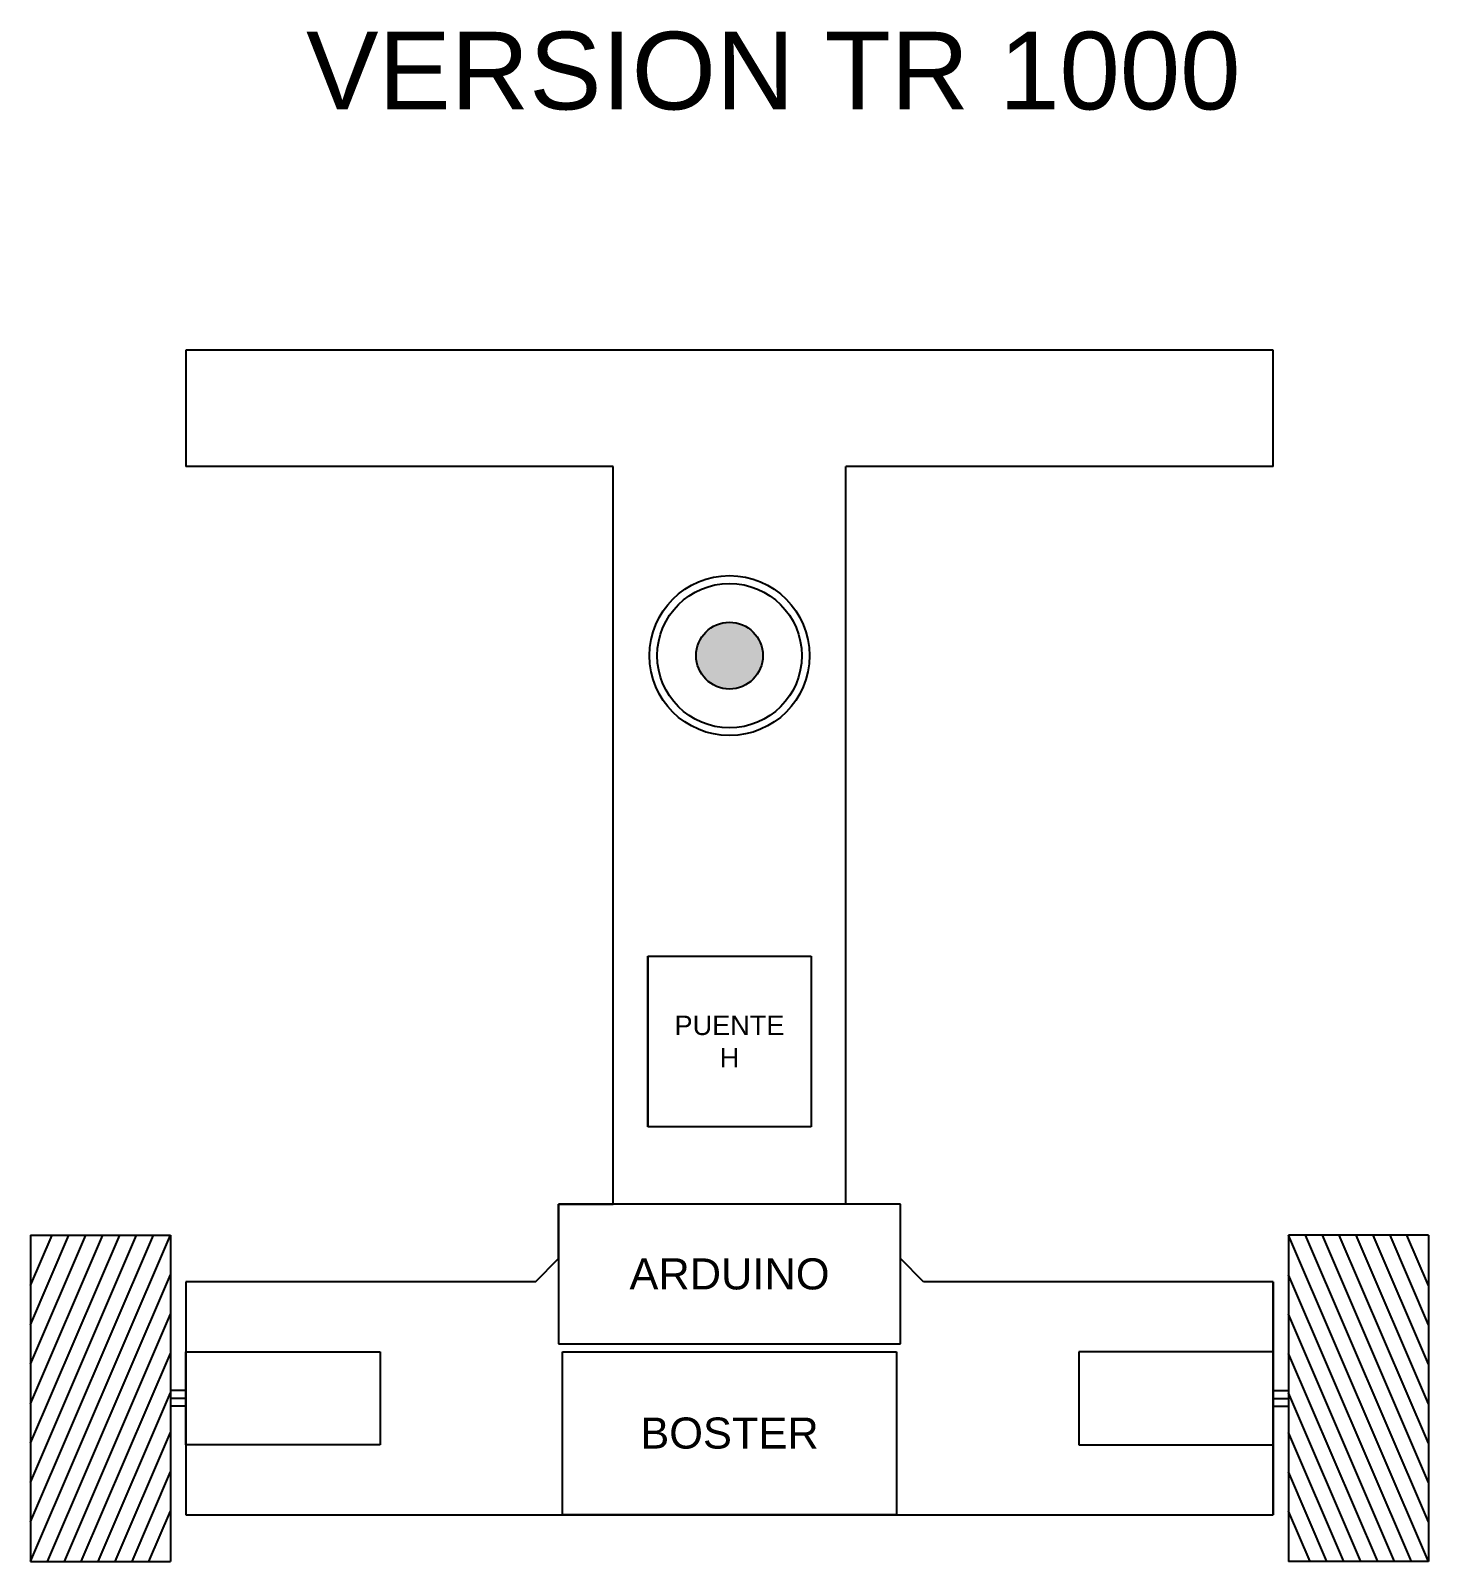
# Model space of a CAD drawing. Header units: millimetres. Extents: x 354 to 1075, y 97 to 298.
# Drawn here: x 353.6 to 533.6, y 100.8 to 298 of the extents above; entities that cross this region are included whole.
import ezdxf

# ---------------------------------------------------------------- set-up
doc = ezdxf.new("R2010")
doc.units = ezdxf.units.MM
for name, color, linetype in [('motores', 160, 'Continuous'), ('placas', 80, 'Continuous'), ('ruedas', 160, 'Continuous')]:
    doc.layers.add(name, color=color, linetype=linetype)
doc.styles.get("Standard").update_dxf_attribs({"font": 'arial.ttf'})

msp = doc.modelspace()

# ---------------------------------------------------------------- hatches: boundary and pattern name
at = {"layer": 'ruedas'}
h = msp.add_hatch(color=256, dxfattribs=at)
h.dxf.hatch_style = 1
h.set_gradient(color1=(0, 0, 255), color2=(255, 255, 0), tint=1, name='INVCYLINDER')
h.paths.add_polyline_path([(439.27, 217.51, 1), (447.87, 217.51, 1)])

# ---------------------------------------------------------------- linework, layer by layer
for p, q in [((513.57, 256.85), (373.57, 256.85)), ((373.57, 256.85), (373.57, 241.85)), ((513.57, 241.85), (513.57, 256.85)), ((428.57, 241.85), (373.57, 241.85)), ((428.57, 146.85), (428.57, 241.85)), ((458.57, 146.85), (458.57, 241.85)), ((513.57, 241.85), (458.57, 241.85)), ((433.07, 178.81), (433.07, 156.81)), ((421.57, 139.85), (421.57, 146.85)), ((421.57, 146.85), (428.57, 146.85)), ((465.57, 146.85), (458.57, 146.85)), ((465.57, 139.85), (465.57, 146.85)), ((418.57, 136.85), (421.57, 139.85)), ((468.57, 136.85), (465.57, 139.85)), ((418.57, 136.85), (373.57, 136.85)), ((373.57, 136.85), (373.57, 106.85)), ((513.57, 136.85), (468.57, 136.85)), ((513.57, 106.85), (513.57, 136.85)), ((513.57, 136.85), (513.57, 106.85)), ((373.57, 122.85), (371.57, 122.85)), ((513.57, 122.85), (515.57, 122.85)), ((373.57, 121.85), (371.57, 121.85)), ((373.57, 120.85), (371.57, 120.85)), ((513.57, 121.85), (515.57, 121.85)), ((513.57, 120.85), (515.57, 120.85)), ((373.57, 106.85), (513.57, 106.85)), ((418.57, 106.85), (468.57, 106.85))]:
    msp.add_line(p, q)
at = {"layer": 'motores'}
for p, q in [((373.57, 115.85), (373.57, 127.85)), ((373.57, 127.85), (398.57, 127.85)), ((398.57, 127.85), (398.57, 115.85)), ((488.57, 127.85), (488.57, 115.85)), ((513.57, 127.85), (488.57, 127.85)), ((513.57, 115.85), (513.57, 127.85)), ((398.57, 115.85), (373.57, 115.85)), ((488.57, 115.85), (513.57, 115.85))]:
    msp.add_line(p, q, dxfattribs=at)
at = {"layer": 'placas'}
for p, q in [((433.07, 178.81), (454.07, 178.81)), ((433.07, 156.81), (433.07, 178.81)), ((454.07, 178.81), (454.07, 156.81)), ((454.07, 156.81), (433.07, 156.81)), ((465.57, 146.85), (421.57, 146.85)), ((421.57, 146.85), (421.57, 128.85)), ((465.57, 128.85), (465.57, 146.85)), ((421.57, 128.85), (465.57, 128.85)), ((422.07, 106.85), (422.07, 127.85)), ((422.07, 127.85), (465.07, 127.85)), ((465.07, 127.85), (465.07, 106.85)), ((465.07, 106.85), (422.07, 106.85))]:
    msp.add_line(p, q, dxfattribs=at)
at = {"layer": 'ruedas'}
for p, q in [((353.57, 142.85), (371.57, 142.85)), ((353.57, 142.85), (353.57, 100.85)), ((353.57, 100.85), (371.57, 142.85)), ((353.57, 105.93), (369.39, 142.85)), ((353.57, 111), (367.22, 142.85)), ((353.57, 116.08), (365.04, 142.85)), ((353.57, 121.16), (362.87, 142.85)), ((353.57, 126.24), (360.69, 142.85)), ((353.57, 131.31), (358.51, 142.85)), ((353.57, 136.39), (356.34, 142.85)), ((371.57, 142.85), (371.57, 100.85)), ((533.57, 142.85), (515.57, 142.85)), ((515.57, 142.85), (515.57, 100.85)), ((533.57, 100.85), (515.57, 142.85)), ((533.57, 105.93), (517.75, 142.85)), ((533.57, 111), (519.92, 142.85)), ((533.57, 116.08), (522.1, 142.85)), ((533.57, 121.16), (524.27, 142.85)), ((533.57, 126.24), (526.45, 142.85)), ((533.57, 131.31), (528.63, 142.85)), ((533.57, 136.39), (530.8, 142.85)), ((533.57, 142.85), (533.57, 100.85)), ((355.75, 100.85), (371.57, 137.77)), ((531.39, 100.85), (515.57, 137.77)), ((357.92, 100.85), (371.57, 132.69)), ((529.22, 100.85), (515.57, 132.69)), ((360.1, 100.85), (371.57, 127.62)), ((527.04, 100.85), (515.57, 127.62)), ((362.27, 100.85), (371.57, 122.54)), ((524.87, 100.85), (515.57, 122.54)), ((364.45, 100.85), (371.57, 117.46)), ((522.69, 100.85), (515.57, 117.46)), ((366.63, 100.85), (371.57, 112.39)), ((520.51, 100.85), (515.57, 112.39)), ((368.8, 100.85), (371.57, 107.31)), ((518.34, 100.85), (515.57, 107.31)), ((353.57, 100.85), (371.57, 100.85)), ((533.57, 100.85), (515.57, 100.85))]:
    msp.add_line(p, q, dxfattribs=at)
for radius in [10.3, 9.3, 4.3]:
    msp.add_circle((443.57, 217.51), radius, dxfattribs=at)

# ---------------------------------------------------------------- texts
at = {"insert": (389.64, 297.86), "char_height": 10, "attachment_point": 1}
msp.add_mtext_dynamic_manual_height_columns('\\pi-0.59062;VERSION TR 1000', width=118.4299, gutter_width=12.5, heights=[0], dxfattribs=at)
at = {"layer": 'placas', "attachment_point": 5}
for s, width, insert, char_height in [('PUENTE\\PH', 21, (443.57, 167.81), 2.5), ('ARDUINO', 44, (443.57, 137.85), 4), ('BOSTER', 43, (443.57, 117.35), 4)]:
    msp.add_mtext_dynamic_manual_height_columns(s, width=width, gutter_width=12.5, heights=[0], dxfattribs=dict(at, insert=insert, char_height=char_height))

doc.saveas('drawing.dxf')
